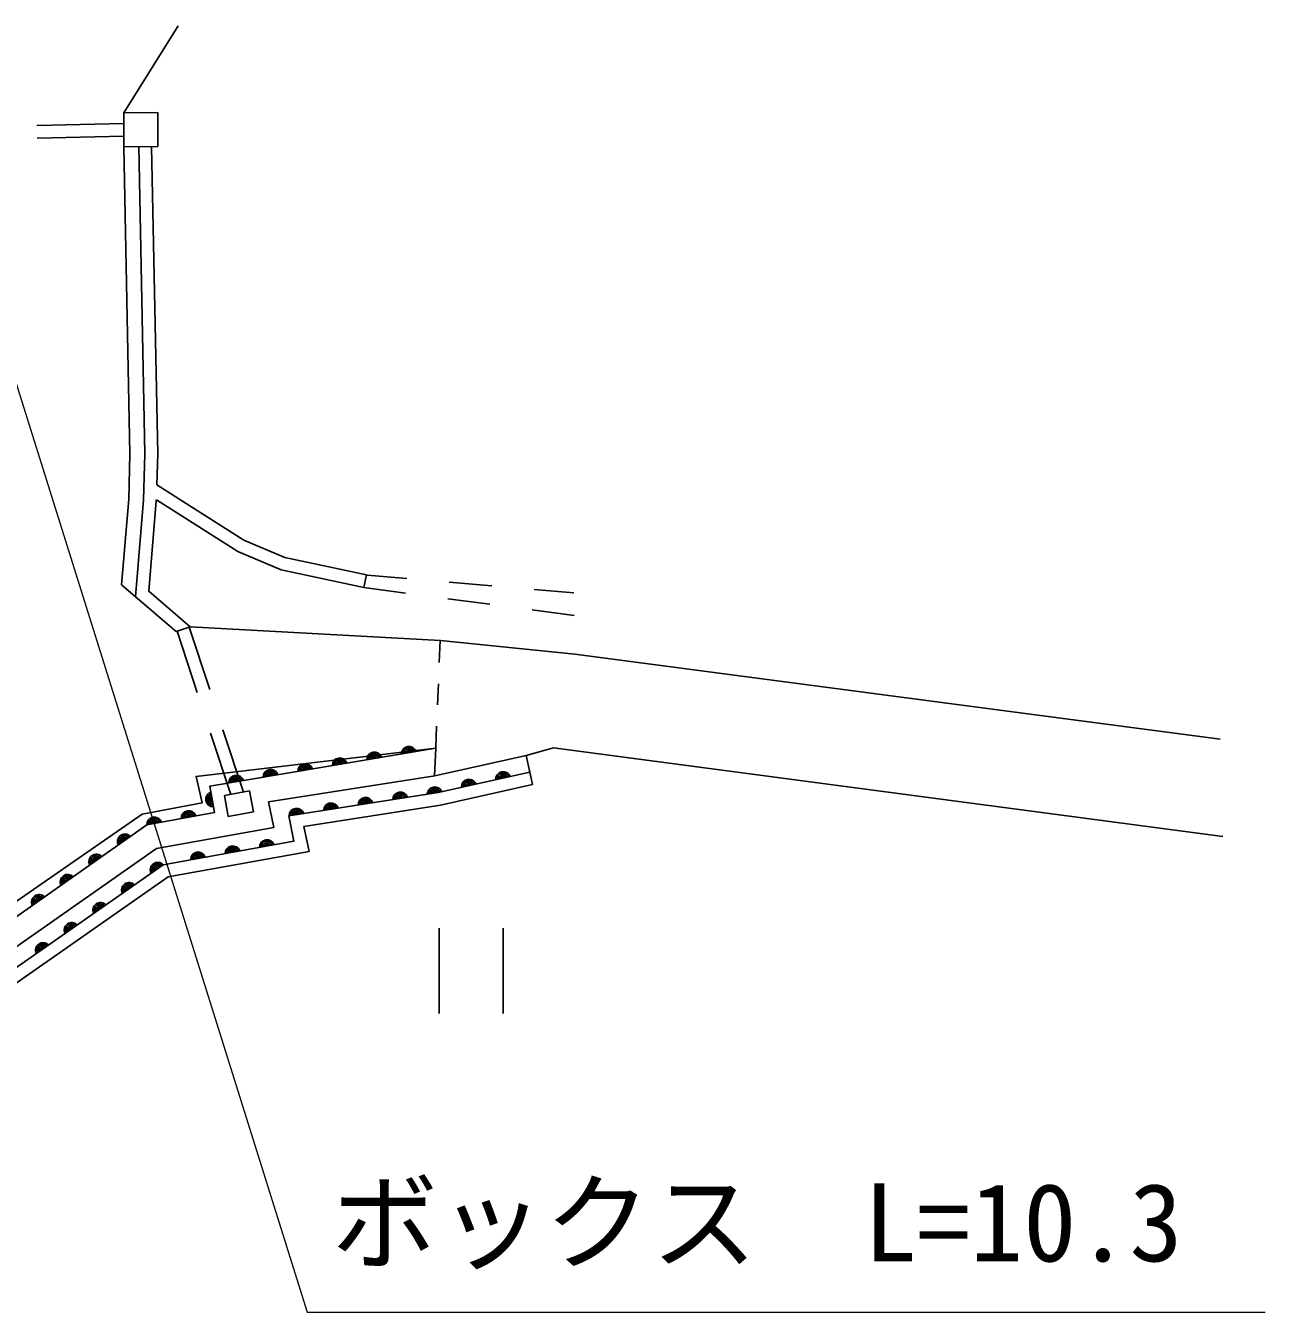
# Model space of a CAD drawing. Units: millimetres, scale not verified. Extents: x 40000 to 680000, y 20000 to 380000.
# Drawn here: x 281970 to 311075, y 241487 to 271680 of the extents above; entities that cross this region are included whole.
import ezdxf
from ezdxf.enums import TextEntityAlignment as Align

# ---------------------------------------------------------------- set-up
doc = ezdxf.new("R2010")
doc.units = ezdxf.units.MM
doc.header["$LTSCALE"] = 1000
doc.layers.add('M-BGD', color=7, linetype='Continuous', lineweight=25)
doc.layers.add('M-STR-HTXT', color=7, linetype='Continuous', lineweight=13)
doc.styles.add('ＭＳ ゴシック', font='')
doc.styles.get('ＭＳ ゴシック').set_extended_font_data('MS Gothic')

msp = doc.modelspace()

# ---------------------------------------------------------------- linework, layer by layer
at = {"layer": 'M-BGD'}
for p, q in [((284272, 269636), (285546, 271680)), ((284272, 269636), (285072, 269640)), ((284272, 269636), (284276, 268840)), ((285072, 269640), (285076, 268844)), ((284273, 269388), (282233, 269339)), ((282237, 269039), (284275, 269088)), ((284276, 268840), (285076, 268844)), ((289906, 258497), (289968, 258791)), ((289988, 258786), (290920, 258706)), ((284219, 258558), (285502, 257463)), ((289906, 258497), (290888, 258366)), ((291916, 258620), (292913, 258535)), ((291880, 258234), (292871, 258102)), ((293909, 258449), (294841, 258369)), ((293862, 257969), (294845, 257838)), ((285502, 257463), (285833, 257575)), ((286290, 256106), (285809, 257567)), ((285833, 257575), (291710, 257253)), ((285525, 257471), (285998, 256031)), ((291702, 257254), (291681, 256739)), ((291710, 257253), (294862, 256935)), ((294862, 256935), (310015, 254934)), ((291660, 256239), (291640, 255739)), ((287082, 253695), (286602, 255156)), ((291619, 255240), (291598, 254725)), ((286311, 255081), (286784, 253642)), ((291598, 254725), (291571, 254076)), ((293720, 254553), (293806, 254163)), ((293871, 253870), (293806, 254163)), ((287228, 253721), (286637, 253616)), ((287228, 253721), (287315, 253229)), ((286637, 253616), (286724, 253124)), ((287315, 253229), (286724, 253124)), ((291677, 250499), (291677, 248499)), ((293177, 250499), (293177, 248499))]:
    msp.add_line(p, q, dxfattribs=at)
for points in [[(284276, 268840), (284418, 261632), (284388, 260570), (284219, 258558)], [(284625, 268842), (284769, 261631), (284738, 260550), (284547, 258278)], [(285048, 260902), (285069, 261630), (284925, 268844)], [(289968, 258791), (288056, 259199), (287089, 259609), (285048, 260902)], [(285833, 257575), (284859, 258407), (285037, 260534), (285038, 260553)], [(285038, 260553), (286949, 259343), (287965, 258911), (289906, 258497)], [(277515, 247409), (278331, 248051), (279402, 249081), (280363, 250169), (284706, 253176), (286113, 253441), (285971, 254064), (291598, 254725)], [(291598, 254725), (286294, 253837), (286403, 253219), (284813, 252927), (280567, 249937), (279569, 248812), (278427, 247768), (277688, 247189)], [(293720, 254553), (291578, 254077), (287671, 253466), (287794, 252863), (285042, 252369), (280969, 249520)], [(293720, 254553), (294359, 254731), (310080, 252655)], [(278301, 246421), (279736, 247602), (281233, 249217), (285199, 251991), (288268, 252542), (288147, 253136), (291653, 253684), (293806, 254163)], [(278491, 246190), (279942, 247383), (281431, 248989), (285317, 251707), (288623, 252301), (288503, 252888), (291708, 253389), (293871, 253870)]]:
    msp.add_lwpolyline(points, dxfattribs=at)
for centre, radius, start, end in [((290154, 254456), 177, 18.2985, 180.7037), ((290154, 254456), 142, 20.5225, 178.4796), ((290154, 254456), 106, 24.2689, 174.7333), ((290965, 254591), 177, 18.2985, 180.7037), ((290965, 254591), 142, 20.5225, 178.4796), ((290965, 254591), 106, 24.2689, 174.7333), ((290965, 254591), 70.8, 31.9806, 167.0216), ((290965, 254591), 50, 42.2983, 156.7039), ((290965, 254591), 50, 42.2983, 156.7039), ((287723, 254049), 177, 18.2985, 180.7037), ((288533, 254184), 177, 18.2985, 180.7037), ((288533, 254184), 142, 20.5225, 178.4796), ((288533, 254184), 106, 24.2689, 174.7333), ((288533, 254184), 70.8, 31.9806, 167.0216), ((288533, 254184), 50, 42.2983, 156.7039), ((288533, 254184), 50, 42.2983, 156.7039), ((289344, 254320), 177, 18.2985, 180.7037), ((289344, 254320), 142, 20.5225, 178.4796), ((289344, 254320), 106, 24.2689, 174.7333), ((289344, 254320), 70.8, 31.9806, 167.0216), ((289344, 254320), 50, 42.2983, 156.7039), ((289344, 254320), 50, 42.2983, 156.7039), ((290154, 254456), 70.8, 31.9806, 167.0216), ((290154, 254456), 50, 42.2983, 156.7039), ((290154, 254456), 50, 42.2983, 156.7039), ((286913, 253913), 177, 18.2985, 180.7037), ((286913, 253913), 142, 20.5225, 178.4796), ((286913, 253913), 106, 24.2689, 174.7333), ((286913, 253913), 70.8, 31.9806, 167.0216), ((286913, 253913), 50, 42.2983, 156.7039), ((286913, 253913), 50, 42.2983, 156.7039), ((287723, 254049), 142, 20.5225, 178.4796), ((287723, 254049), 106, 24.2689, 174.7333), ((287723, 254049), 70.8, 31.9806, 167.0216), ((287723, 254049), 50, 42.2983, 156.7039), ((287723, 254049), 50, 42.2983, 156.7039), ((292379, 253818), 177, 21.3301, 183.7353), ((292379, 253818), 142, 23.5541, 181.5112), ((292379, 253818), 106, 27.3005, 177.7649), ((293181, 253996), 177, 21.3301, 183.7353), ((293181, 253996), 142, 23.5541, 181.5112), ((293181, 253996), 106, 27.3005, 177.7649), ((293181, 253996), 70.8, 35.0122, 170.0532), ((293181, 253996), 50, 45.3298, 159.7355), ((293181, 253996), 50, 45.3298, 159.7355), ((286376, 253527), 177, 108.826, 271.2311), ((286376, 253527), 142, 111.05, 269.0071), ((286376, 253527), 106, 114.7963, 265.2608), ((290765, 253518), 177, 17.6852, 180.0904), ((290765, 253518), 142, 19.9093, 177.8664), ((290765, 253518), 106, 23.6556, 174.1201), ((291577, 253639), 177, 21.3301, 178.383), ((291577, 253639), 142, 23.5541, 175.7144), ((291577, 253639), 106, 27.3005, 171.1979), ((291577, 253639), 70.8, 36.0041, 161.7715), ((291577, 253639), 50, 49.107, 148.6686), ((291577, 253639), 50, 49.107, 148.6686), ((292379, 253818), 70.8, 35.0122, 170.0532), ((292379, 253818), 50, 45.3298, 159.7355), ((292379, 253818), 50, 45.3298, 159.7355), ((286376, 253527), 70.8, 122.508, 257.549), ((286376, 253527), 50, 132.8257, 247.2314), ((286376, 253527), 50, 132.8257, 247.2314), ((289141, 253264), 177, 17.6852, 180.0904), ((289141, 253264), 142, 19.9093, 177.8664), ((289141, 253264), 106, 23.6556, 174.1201), ((289141, 253264), 70.8, 31.3673, 166.4083), ((289953, 253391), 177, 17.6852, 180.0904), ((289953, 253391), 142, 19.9093, 177.8664), ((289953, 253391), 106, 23.6556, 174.1201), ((289953, 253391), 70.8, 31.3673, 166.4083), ((289953, 253391), 50, 41.685, 156.0907), ((289953, 253391), 50, 41.685, 156.0907), ((290765, 253518), 70.8, 31.3673, 166.4083), ((290765, 253518), 50, 41.685, 156.0907), ((290765, 253518), 50, 41.685, 156.0907), ((284990, 252932), 177, 19.1865, 181.5916), ((284990, 252932), 142, 21.4105, 179.3676), ((284990, 252932), 106, 25.1568, 175.6213), ((285799, 253080), 177, 19.1865, 181.5916), ((285799, 253080), 142, 21.4105, 179.3676), ((285799, 253080), 106, 25.1568, 175.6213), ((285799, 253080), 70.8, 32.8686, 167.9095), ((285799, 253080), 50, 43.1862, 157.5919), ((285799, 253080), 50, 43.1862, 157.5919), ((288330, 253137), 177, 17.6852, 180.0904), ((288330, 253137), 142, 19.9093, 177.8664), ((288330, 253137), 106, 23.6556, 174.1201), ((288330, 253137), 70.8, 31.3673, 166.4083), ((288330, 253137), 50, 41.685, 156.0907), ((288330, 253137), 50, 41.685, 156.0907), ((289141, 253264), 50, 41.685, 156.0907), ((289141, 253264), 50, 41.685, 156.0907), ((284990, 252932), 70.8, 32.8686, 167.9095), ((284990, 252932), 50, 43.1862, 157.5919), ((284990, 252932), 50, 43.1862, 157.5919), ((284300, 252533), 177, 43.9531, 206.3583), ((284300, 252533), 142, 46.1771, 204.1342), ((284300, 252533), 106, 49.9235, 200.3879), ((284300, 252533), 70.8, 57.6352, 192.6762), ((284300, 252533), 50, 67.9528, 182.3585), ((284300, 252533), 50, 67.9528, 182.3585), ((286827, 252255), 177, 18.9786, 181.3838), ((287636, 252401), 177, 18.9786, 181.3838), ((287636, 252401), 142, 21.2027, 179.1598), ((287636, 252401), 106, 24.949, 175.4135), ((287636, 252401), 70.8, 32.6608, 167.7017), ((287636, 252401), 50, 42.9784, 157.3841), ((287636, 252401), 50, 42.9784, 157.3841), ((283629, 252060), 177, 43.9531, 206.3583), ((283629, 252060), 142, 46.1771, 204.1342), ((283629, 252060), 106, 49.9235, 200.3879), ((283629, 252060), 70.8, 57.6352, 192.6762), ((286019, 252110), 177, 18.9786, 181.3838), ((286019, 252110), 142, 21.2027, 179.1598), ((286019, 252110), 106, 24.949, 175.4135), ((286019, 252110), 70.8, 32.6608, 167.7017), ((286019, 252110), 50, 42.9784, 157.3841), ((286019, 252110), 50, 42.9784, 157.3841), ((286827, 252255), 142, 21.2027, 179.1598), ((286827, 252255), 106, 24.949, 175.4135), ((286827, 252255), 70.8, 32.6608, 167.7017), ((286827, 252255), 50, 42.9784, 157.3841), ((286827, 252255), 50, 42.9784, 157.3841), ((283629, 252060), 50, 67.9528, 182.3585), ((283629, 252060), 50, 67.9528, 182.3585), ((285071, 251868), 177, 43.7675, 206.1727), ((285071, 251868), 142, 45.9916, 203.9487), ((285071, 251868), 106, 49.7379, 200.2023), ((285071, 251868), 70.8, 57.4496, 192.4906), ((285071, 251868), 50, 67.7673, 182.1729), ((285071, 251868), 50, 67.7673, 182.1729), ((282957, 251586), 177, 43.9531, 206.3583), ((282957, 251586), 142, 46.1771, 204.1342), ((282957, 251586), 106, 49.9235, 200.3879), ((282957, 251586), 70.8, 57.6352, 192.6762), ((282957, 251586), 50, 67.9528, 182.3585), ((282957, 251586), 50, 67.9528, 182.3585), ((284398, 251397), 177, 43.7659, 206.1711), ((284398, 251397), 142, 45.99, 203.947), ((282285, 251113), 177, 43.9531, 206.3583), ((282285, 251113), 142, 46.1771, 204.1342), ((282285, 251113), 106, 49.9235, 200.3879), ((284398, 251397), 106, 49.7363, 200.2007), ((284398, 251397), 70.8, 57.448, 192.489), ((284398, 251397), 50, 67.7657, 182.1713), ((284398, 251397), 50, 67.7657, 182.1713), ((282285, 251113), 70.8, 57.6352, 192.6762), ((282285, 251113), 50, 67.9528, 182.3585), ((282285, 251113), 50, 67.9528, 182.3585), ((283724, 250926), 177, 43.7659, 206.1711), ((283724, 250926), 142, 45.99, 203.947), ((283724, 250926), 106, 49.7363, 200.2007), ((283724, 250926), 70.8, 57.448, 192.489), ((283724, 250926), 50, 67.7657, 182.1713), ((283724, 250926), 50, 67.7657, 182.1713), ((283051, 250455), 177, 43.7661, 206.1713), ((283051, 250455), 142, 45.9901, 203.9472), ((283051, 250455), 106, 49.7365, 200.2009), ((283051, 250455), 70.8, 57.4482, 192.4892), ((283051, 250455), 50, 67.7659, 182.1715), ((283051, 250455), 50, 67.7659, 182.1715), ((282378, 249984), 177, 43.7661, 206.1713), ((282378, 249984), 142, 45.9901, 203.9472), ((282378, 249984), 106, 49.7365, 200.2009), ((282378, 249984), 70.8, 57.4482, 192.4892), ((282378, 249984), 50, 67.7659, 182.1715), ((282378, 249984), 50, 67.7659, 182.1715)]:
    msp.add_arc(centre, radius, start, end, dxfattribs=at)
at = {"layer": 'M-STR-HTXT'}
for p, q in [((279584, 270174), (288575, 241487)), ((288575, 241487), (311075, 241487))]:
    msp.add_line(p, q, dxfattribs=at)

# ---------------------------------------------------------------- texts
at = {"layer": 'M-STR-HTXT', "style": 'ＭＳ ゴシック'}
msp.add_text('ボックス\u3000L=10.3', height=1833, dxfattribs=at).set_placement((299141, 242132), align=Align.BOTTOM_CENTER)

doc.saveas('drawing.dxf')
